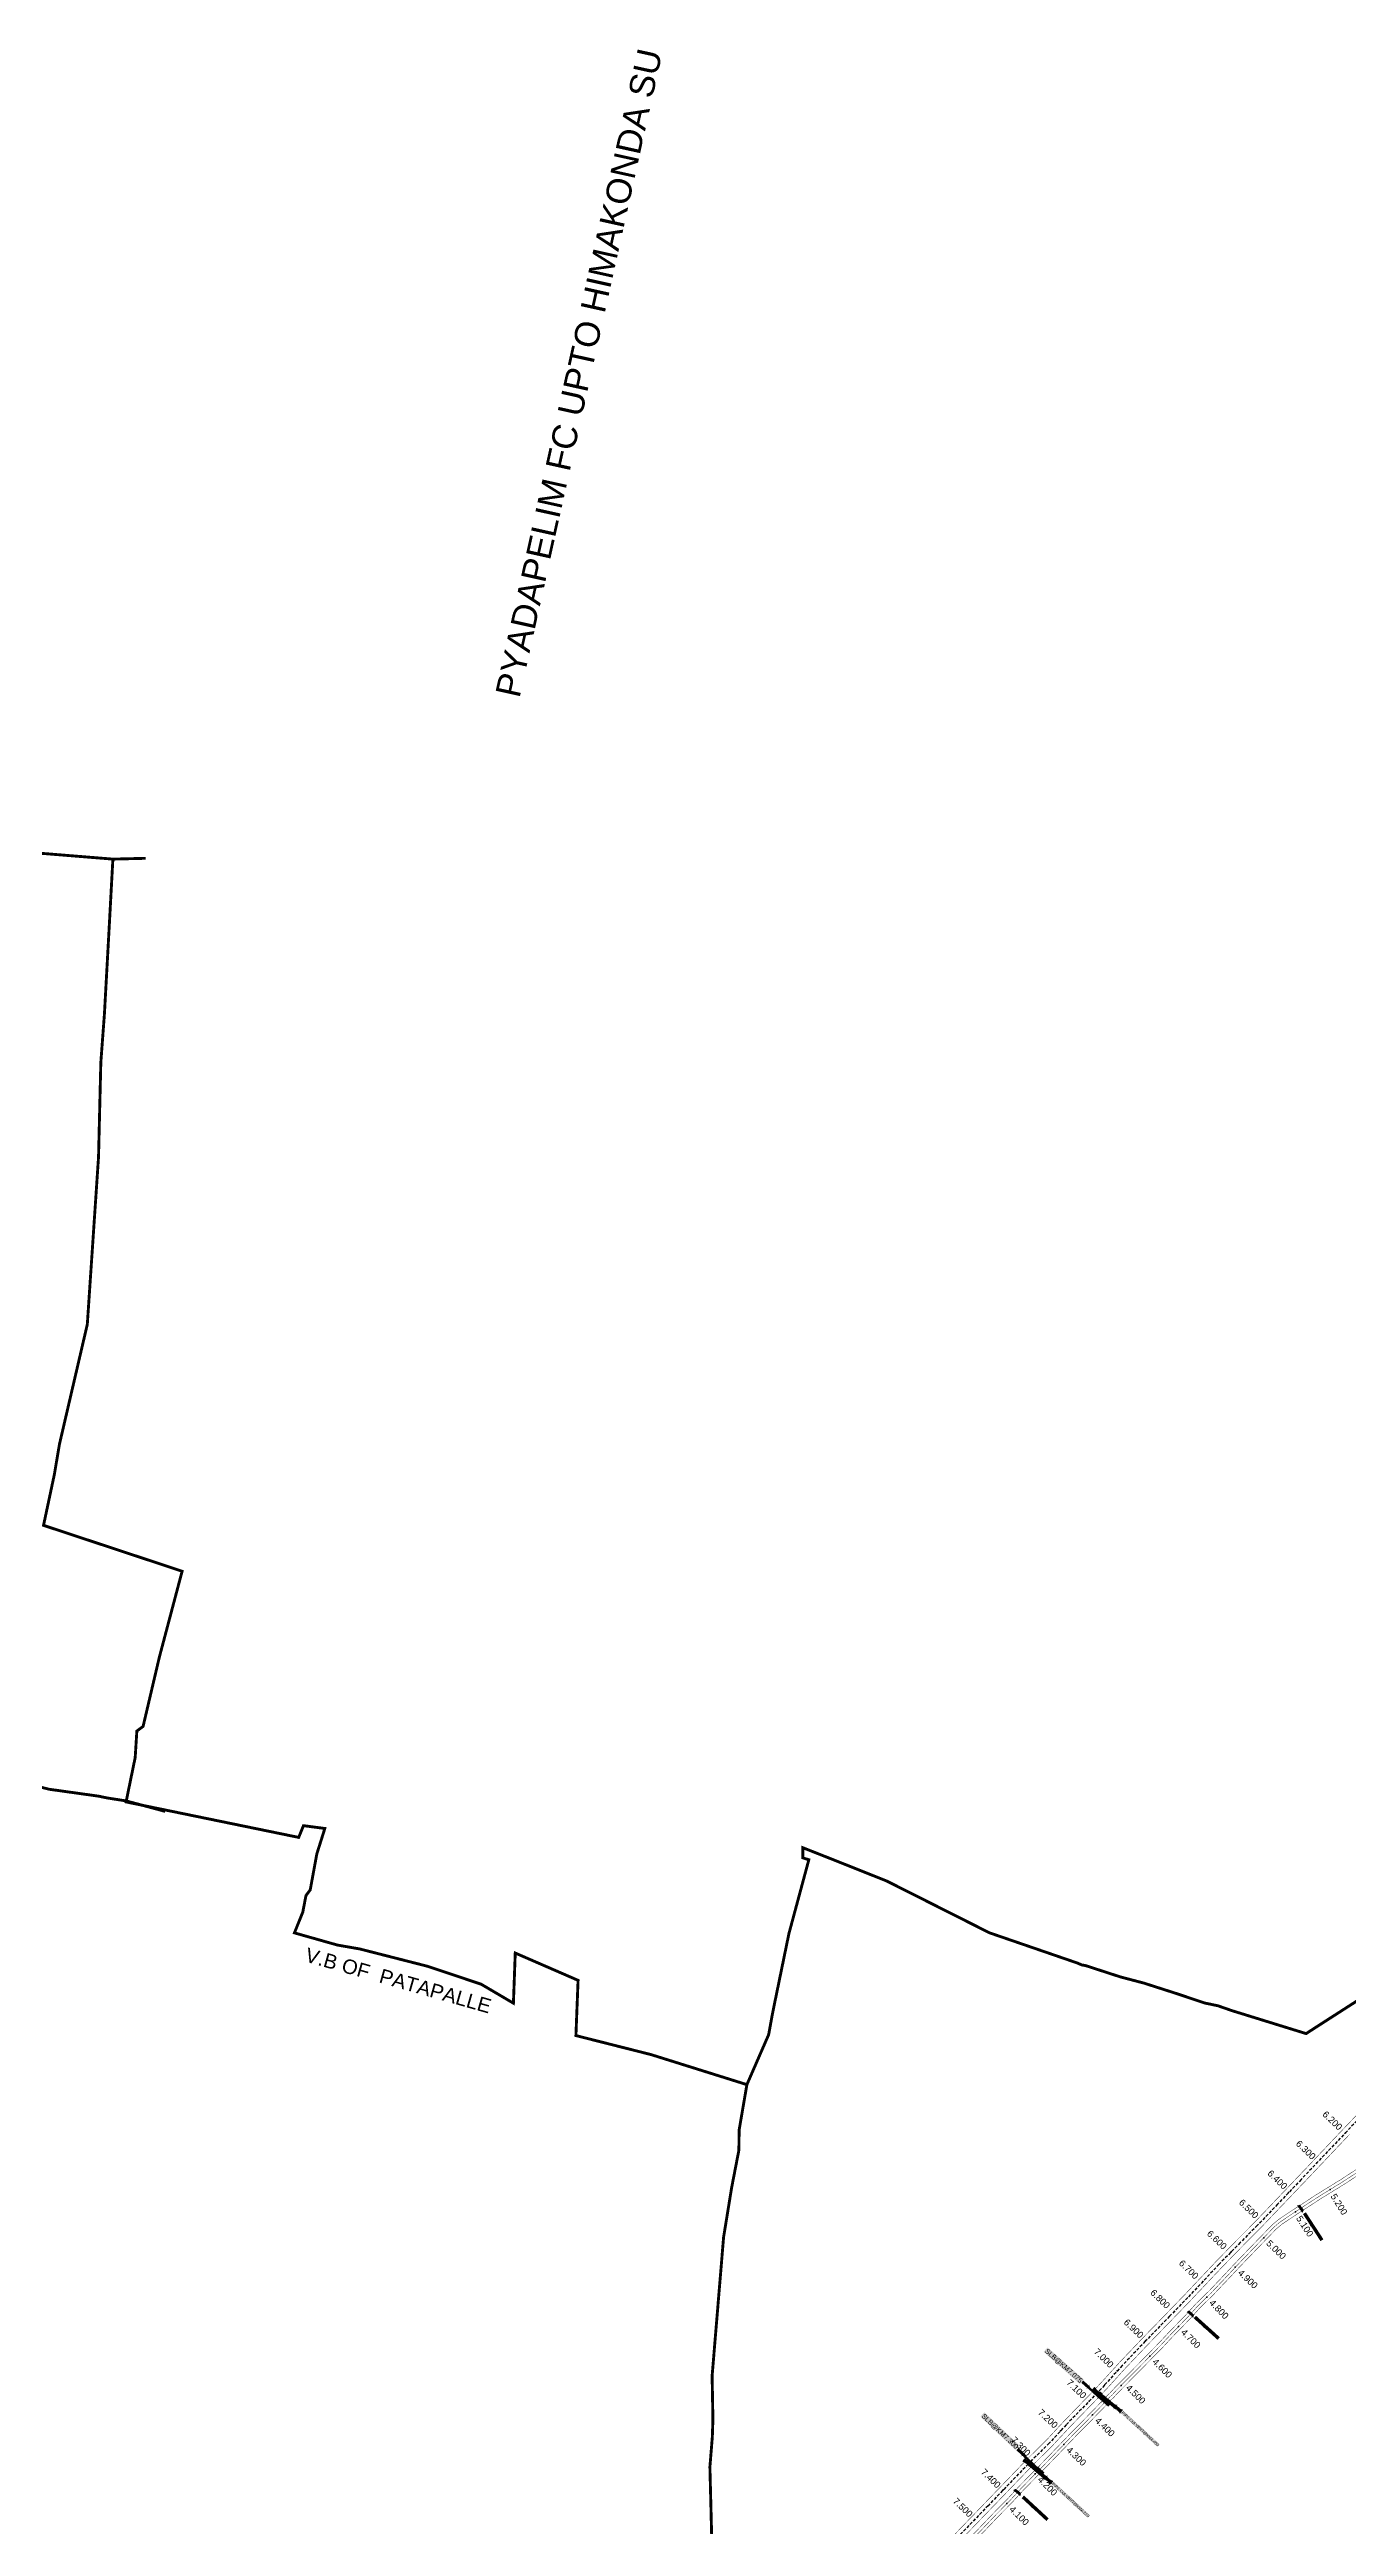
# Model space of a CAD drawing. Header units: inches. Extents: x 174104 to 230935, y 1583276 to 1631460.
# Drawn here: x 189263 to 192425, y 1622188 to 1628216 of the extents above; entities that cross this region are included whole.
import ezdxf
from ezdxf.enums import TextEntityAlignment as Align

# ---------------------------------------------------------------- set-up
doc = ezdxf.new("R2010")
doc.units = ezdxf.units.IN
doc.header["$LTSCALE"] = 15
doc.header["$MEASUREMENT"] = 0
doc.linetypes.add('ACAD_ISO02W100', pattern=[15, 12, -3])
doc.linetypes.add('HIDDEN2', pattern=[0.1875, 0.125, -0.0625])
for name, color, linetype in [('CANAL1', 7, 'Continuous'), ('CHANAGE', 1, 'Continuous'), ('CS', 134, 'Continuous'), ('FeatureAttribs', 7, 'Continuous'), ('POINT', 2, 'Continuous'), ('STRUCTURE', 5, 'Continuous'), ('text2', 7, 'Continuous'), ('VB', 72, 'Continuous'), ('VILLAGE BOUNDRY', 5, 'Continuous')]:
    doc.layers.add(name, color=color, linetype=linetype)
doc.styles.get("Standard").update_dxf_attribs({"font": 'arial.ttf'})
doc.dimstyles.get("Standard").update_dxf_attribs({"dimtxt": 0.18, "dimasz": 0.18, "dimexe": 0.18, "dimexo": 0.0625, "dimgap": 0.09, "dimtad": 0, "dimtih": 1, "dimtoh": 1, "dimdec": 4, "dimzin": 0, "dimdsep": 46, "dimtxsty": 'Standard', "dimcen": 0.09, "dimadec": 0, "dimazin": 0, "dimtfac": 1, "dimtdec": 4, "dimtofl": 0, "dimtmove": 0, "dimatfit": 3, "dimfxl": 1, "dimtolj": 1, "dimtzin": 0, "dimarcsym": 0})

# ---------------------------------------------------------------- blocks, each defined once
blk = doc.blocks.new('DROP')
h = blk.add_hatch()
h.set_pattern_fill('ANSI31', color=1, scale=10, angle=45)
h.set_pattern_definition([(90, (-324.4107, -25.7687), (-1.25, 0), [])])
h.paths.add_polyline_path([(-9.9, -4.3), (-13.8, 4.1), (13.8, 4.1), (10.2, -4.3)])
at = {"layer": 'STRUCTURE', "color": 5, "const_width": 0.49}
blk.add_lwpolyline([(-9.9, -4.3), (-13.8, 4.1), (13.8, 4.1), (10.2, -4.3), (-9.9, -4.3)], dxfattribs=at)
at = {"layer": 'STRUCTURE', "color": 5}
blk.add_circle((0, 0), 1.33, dxfattribs=at)
blk = doc.blocks.new('FEATURE')
at = {"layer": 'FeatureAttribs'}
blk.add_attdef('NAME', (0, 0), '', height=1, dxfattribs=at)
blk = doc.blocks.new('PIPE C')
at = {"layer": 'STRUCTURE'}
h = blk.add_hatch(dxfattribs=at)
h.set_pattern_fill('DASH', color=256, scale=5.6, angle=-90, style=0)
h.set_pattern_definition([(270, (-1194663.9188, 538833.8274), (0.7, -0.7), [0.7, -0.7])])
edge = h.paths.add_edge_path()
edge.add_spline(control_points=[(4.6, -44.2), (4.4, -43.9), (3.7, -42.8), (3.2, -40.8), (2.9, -38.1), (2.3, -34.2), (2.9, -29), (3.8, -25), (4.2, -23.1)], knot_values=[0, 0, 0, 0, 1.613557, 5.24513, 8.624976, 13.470124, 22.190216, 30.746377, 30.746377, 30.746377, 30.746377], degree=3, periodic=0)
edge.add_line((4.2, -23.1), (2.8, -21))
edge.add_line((2.8, -21), (2.8, 21))
edge.add_line((2.8, 21), (4.2, 23.1))
edge.add_spline(control_points=[(4.2, 23.1), (3.7, 25), (2.7, 28.9), (2, 34.1), (2.4, 38), (2.7, 40.8), (3.1, 42.8), (3.8, 43.8), (4, 44.2)], knot_values=[0, 0, 0, 0, 8.556161, 17.276253, 22.121402, 25.501247, 29.13282, 30.746377, 30.746377, 30.746377, 30.746377], degree=3, periodic=0)
edge.add_line((4, 44.2), (-4.6, 44.2))
edge.add_spline(control_points=[(-4.6, 44.2), (-4.4, 43.9), (-3.7, 42.8), (-3.2, 40.8), (-2.9, 38.1), (-2.3, 34.2), (-2.9, 29), (-3.8, 25), (-4.2, 23.1)], knot_values=[0, 0, 0, 0, 1.613557, 5.24513, 8.624976, 13.470124, 22.190216, 30.746377, 30.746377, 30.746377, 30.746377], degree=3, periodic=0)
edge.add_line((-4.2, 23.1), (-2.8, 21))
edge.add_line((-2.8, 21), (-2.8, -21))
edge.add_line((-2.8, -21), (-4.2, -23.1))
edge.add_spline(control_points=[(-4.2, -23.1), (-3.7, -25), (-2.7, -28.9), (-2, -34.1), (-2.4, -38), (-2.7, -40.8), (-3.1, -42.8), (-3.8, -43.8), (-4, -44.2)], knot_values=[0, 0, 0, 0, 8.556161, 17.276253, 22.121402, 25.501247, 29.13282, 30.746377, 30.746377, 30.746377, 30.746377], degree=3, periodic=0)
edge.add_line((-4, -44.2), (4.6, -44.2))
blk.add_circle((0, 0), 0.657)
at = {"layer": 'STRUCTURE', "const_width": 0.44}
for points in [[(-8.4, 25.2), (-5.6, 25.2), (-2.8, 21), (-2.8, -21), (-5.6, -25.2), (-8.4, -25.2)], [(8.4, 25.2), (5.6, 25.2), (2.8, 21), (2.8, -21), (5.6, -25.2), (8.4, -25.2)]]:
    blk.add_lwpolyline(points, dxfattribs=at)
at = {"layer": 'STRUCTURE', "color": 3}
for points in [[(-2.8, 21), (-2.8, -21)], [(-2.8, 21), (-2.8, -21)], [(2.8, 21), (2.8, -21)]]:
    blk.add_lwpolyline(points, dxfattribs=at)
at = {"layer": 'STRUCTURE'}
for points in [[(-4.6, 44.2), (-4, 43.2), (-3.3, 40.8), (-2.9, 38.4), (-2.5, 35.1), (-3, 29), (-4.2, 23.1)], [(4, 44.2), (3.4, 43.2), (2.8, 40.7), (2.5, 38.4), (2.2, 35), (2.8, 28.9), (4.2, 23.1)], [(-4, -44.2), (-3.4, -43.2), (-2.8, -40.7), (-2.5, -38.4), (-2.2, -35), (-2.8, -28.9), (-4.2, -23.1)], [(4.6, -44.2), (4, -43.2), (3.3, -40.8), (2.9, -38.4), (2.5, -35.1), (3, -29), (4.2, -23.1)]]:
    blk.add_spline(points, degree=3, dxfattribs=at)
at = {"layer": 'STRUCTURE', "color": 0}
for points in [[(-0.2, 44.3), (-0.2, 28.7)], [(0, -23.2), (0, -38.9)]]:
    blk.add_leader(points, dimstyle='Standard', override={"dimscale": 0.062085, "dimtxt": 50, "dimasz": 100, "dimgap": 0.09, "dimtad": 0, "dimzin": 2}, dxfattribs=at)
blk = doc.blocks.new('SLB')
at = {"layer": 'STRUCTURE'}
h = blk.add_hatch(dxfattribs=at)
h.set_pattern_fill('DOTS', color=6, scale=20, angle=320.37225, style=0)
h.set_pattern_definition([(320.372247934, (-159.4327, -72.9564), (1.2786241598, 0.5641323054), [0, -1.25])])
h.paths.add_polyline_path([(769699.5, 1706871.1), (769699.5, 1706861.1), (769729.1, 1706861.1), (769732.1, 1706863.1), (769792.1, 1706863.1), (769795.1, 1706861.1), (769824.7, 1706861.1), (769824.7, 1706871.1), (769795.1, 1706871.1), (769792.1, 1706869.1), (769732.1, 1706869.1), (769729.1, 1706871.1)])
at = {"layer": 'STRUCTURE', "color": 6, "linetype": 'ACAD_ISO02W100', "ltscale": 0.5, "const_width": 0.5}
for points in [[(769699.5, 1706871.1), (769729.1, 1706871.1)], [(769699.5, 1706861.1), (769729.1, 1706861.1)], [(769795.1, 1706871.1), (769824.7, 1706871.1)], [(769795.1, 1706861.1), (769824.7, 1706861.1)]]:
    blk.add_lwpolyline(points, dxfattribs=at)
at = {"layer": 'STRUCTURE', "color": 6, "const_width": 0.628}
for points in [[(769726.1, 1706877.1), (769726.1, 1706873.1), (769732.1, 1706869.1), (769792.1, 1706869.1), (769798.1, 1706873.1), (769798.1, 1706877.1)], [(769726.1, 1706855.1), (769726.1, 1706859.1), (769732.1, 1706863.1), (769792.1, 1706863.1), (769798.1, 1706859.1), (769798.1, 1706855.1)]]:
    blk.add_lwpolyline(points, dxfattribs=at)
at = {"layer": 'STRUCTURE', "color": 6}
blk.add_lwpolyline([(769732.1, 1706863.1), (769792.1, 1706863.1)], dxfattribs=at)
blk.add_lwpolyline([(769732.1, 1706863.1), (769792.1, 1706863.1)], dxfattribs=at)
at = {"layer": 'STRUCTURE', "color": 0}
blk.add_circle((769762.1, 1706866.1), 1.24, dxfattribs=at)
for points in [[(769703.8, 1706866), (769726.7, 1706866)], [(769818.6, 1706865.8), (769795.7, 1706865.8)]]:
    blk.add_leader(points, dimstyle='Standard', override={"dimasz": 10, "dimgap": 0.09, "dimtad": 0}, dxfattribs=at)

msp = doc.modelspace()

# ---------------------------------------------------------------- linework, layer by layer
at = {"layer": 'CANAL1', "color": 200, "const_width": 1}
for points in [[(192493.18137, 1623238.961), (192413.57521, 1623155.96879), (192302.75645, 1623039.08914), (192245.54628, 1622979.16158), (192196.11987, 1622927.3382), (192154.66792, 1622885.73252), (192102.91135, 1622832.6546), (192026.57182, 1622751.77647), (191982.52289, 1622706.14783), (191923.39354, 1622645.26068), (191867.23108, 1622586.21186), (191823.99549, 1622538.58215), (191807.11625, 1622520.64145), (191730.66993, 1622441.71883), (191689.59377, 1622397.47201), (191646.39194, 1622354.87488), (191540.87222, 1622245.26894), (191384.82571, 1622083.58391)], [(192428.04881, 1623142.16595), (192317.24636, 1623025.30352), (192260.01259, 1622965.35123), (192210.44216, 1622913.37684), (192168.9121, 1622871.69276), (192117.34409, 1622818.80821), (192041.03896, 1622737.96653), (191996.89129, 1622692.23562), (191937.81374, 1622631.40179), (191881.88337, 1622572.59699), (191838.68426, 1622525.00747), (191821.58311, 1622506.83091), (191745.18319, 1622427.95619), (191703.95061, 1622383.54088), (191660.61949, 1622340.81627), (191555.27172, 1622231.38894), (191399.20638, 1622069.68439)], [(191510.45724, 1622167.01432), (191562.5739, 1622221.61112), (191595.48825, 1622255.04194), (191626.0434, 1622288.13081), (191651.9669, 1622314.59228), (191665.5244, 1622328.18904), (191672.43812, 1622335.24124), (191701.28537, 1622364.86345), (191752.26238, 1622418.24494), (191777.91655, 1622443.92573), (191824.52988, 1622491.90568), (191837.28617, 1622505.68294), (191843.87009, 1622511.69074), (191854.76394, 1622523.52952), (191912.58115, 1622582.0558), (191965.68964, 1622636.19553), (191986.2792, 1622658.47302), (192029.81345, 1622703.14283), (192053.46964, 1622729.37279), (192086.5273, 1622761.64489), (192123.82225, 1622801.01756), (192156.06852, 1622835.40228), (192239.68392, 1622921.91734), (192254.48831, 1622934.32275), (192285.18772, 1622954.92895), (192348.2379, 1622995.98322), (192408.4407, 1623033.12445), (192531.23198, 1623113.41511)], [(191520.54861, 1622157.31035), (191572.62604, 1622211.86606), (191605.6217, 1622245.37946), (191636.18865, 1622278.48112), (191661.92431, 1622304.75084), (191675.48006, 1622318.34585), (191682.45164, 1622325.45707), (191711.36297, 1622355.14508), (191762.27841, 1622408.4621), (191787.89008, 1622434.10035), (191834.68848, 1622482.2708), (191847.1584, 1622495.73876), (191853.75829, 1622501.76114), (191864.89799, 1622513.86709), (191922.55811, 1622572.23436), (191975.82966, 1622626.5403), (191996.4347, 1622648.83455), (192040.02853, 1622693.56549), (192063.56792, 1622719.66594), (192096.50301, 1622751.81838), (192134.01031, 1622791.41524), (192166.20845, 1622825.74863), (192249.23951, 1622911.65909), (192262.90921, 1622923.11367), (192292.90893, 1622943.25023), (192355.734, 1622984.15792), (192415.94826, 1623021.30622), (192538.94806, 1623101.73322)]]:
    msp.add_lwpolyline(points, dxfattribs=at)
at = {"layer": 'CANAL1', "color": 1, "linetype": 'HIDDEN2', "ltscale": 4}
msp.add_lwpolyline([(192500.3817, 1623232.02156), (192420.81201, 1623149.06737), (192310.00141, 1623032.19633), (192252.77944, 1622972.2564), (192203.28101, 1622920.35752), (192161.79001, 1622878.71264), (192110.12772, 1622825.7314), (192033.80539, 1622744.8715), (191989.70709, 1622699.19173), (191930.60364, 1622638.33123), (191874.55722, 1622579.40442), (191831.33987, 1622531.79481), (191814.34968, 1622513.73618), (191737.92656, 1622434.83751), (191696.77219, 1622390.50645), (191653.50571, 1622347.84558), (191548.07197, 1622238.32894), (191392.01604, 1622076.63415)], dxfattribs=at)
at = {"layer": 'CANAL1', "color": 1, "linetype": 'HIDDEN2', "ltscale": 4, "const_width": 1}
msp.add_lwpolyline([(191515.50293, 1622162.16233), (191567.59997, 1622216.73859), (191600.55497, 1622250.2107), (191631.11603, 1622283.30597), (191656.9456, 1622309.67156), (191670.50223, 1622323.26745), (191677.44488, 1622330.34916), (191706.32417, 1622360.00426), (191757.27039, 1622413.35352), (191782.90332, 1622439.01304), (191829.60918, 1622487.08824), (191842.22229, 1622500.71085), (191848.81419, 1622506.72594), (191859.83097, 1622518.6983), (191917.56963, 1622577.14508), (191970.75965, 1622631.36792), (191991.35695, 1622653.65378), (192034.92099, 1622698.35416), (192058.51878, 1622724.51937), (192091.51515, 1622756.73163), (192128.91628, 1622796.2164), (192161.13848, 1622830.57545), (192244.46172, 1622916.78822), (192258.69876, 1622928.71821), (192289.04832, 1622949.08959), (192351.98595, 1622990.07057), (192412.19448, 1623027.21533), (192535.09002, 1623107.57417)], dxfattribs=at)
at = {"layer": 'CS', "color": 3}
for p in [(192380.31943, 1623007.55049), (192296.08381, 1622953.67065), (192219.11167, 1622890.55906), (192149.79687, 1622818.48171), (192080.71807, 1622746.19113), (192011.37113, 1622674.19002), (191942.064, 1622602.11507), (191871.87334, 1622530.88837), (191802.35944, 1622459.03959), (191732.53931, 1622387.45592), (191662.92535, 1622315.66862), (191593.83794, 1622243.38827)]:
    msp.add_point(p, dxfattribs=at)
at = {"layer": 'POINT'}
for p in [(192310, 1622960, 94), (192042, 1622705, 93), (191810, 1622511, 17), (191838, 1622495, 92), (191651, 1622346, 18), (191669, 1622322, 91), (191625, 1622267, 90)]:
    msp.add_point(p, dxfattribs=at)
at = {"layer": 'text2', "color": 3}
for p in [(192417.56531, 1623145.64311), (192348.55185, 1623072.85517), (192279.42876, 1623000.17153), (192210.18816, 1622927.59964), (192139.79141, 1622856.15241), (192070.44334, 1622783.68768), (192001.21195, 1622711.10918), (191931.36777, 1622639.11807), (191862.5372, 1622566.16278), (191794.10783, 1622492.83865), (191724.62222, 1622420.50621), (191654.49641, 1622348.82241), (191584.90459, 1622276.58789), (191515.29613, 1622204.36878)]:
    msp.add_point(p, dxfattribs=at)
at = {"layer": 'VILLAGE BOUNDRY', "linetype": 'HIDDEN2', "ltscale": 20, "const_width": 7}
for points in [[(189222.58898, 1626261.54688), (189417.51222, 1626245.77318), (189497.53946, 1626247.76274), (189417.51222, 1626245.77318), (189408.9694, 1626087.79656), (189396.96913, 1625869.49098), (189388.17217, 1625750.76115), (189384.24344, 1625588.87425), (189382.59116, 1625520.79051), (189355.25778, 1625113.34138), (189287.47227, 1624821.76867), (189275.08409, 1624748.27694), (189248.68929, 1624624.27249), (189586.07583, 1624512.62547), (189530.57542, 1624303.21318), (189491.06209, 1624134.89959), (189475.86948, 1624123.56788), (189471.81271, 1624059.20066), (189450.10042, 1623953.53317), (189544.75069, 1623928.0927), (189450.10042, 1623953.53317), (189403.68699, 1623960.80415), (189382.84411, 1623965.13006), (189336.01036, 1623971.67817), (189308.53615, 1623975.51951), (189286.7063, 1623978.57167), (189262.92548, 1623981.89662), (189242.7165, 1623986.9152)], [(189450.10042, 1623953.53317), (189449.60663, 1623951.13007), (189869.8428, 1623864.78099), (189881.4206, 1623893.36326), (189933.47994, 1623886.54434), (189913.98425, 1623824.75402), (189901.14473, 1623754.76151), (189897.92396, 1623737.204), (189887.49253, 1623723.16483), (189879.79495, 1623682.8641), (189859.44318, 1623632.42377), (189964.07746, 1623602.77648), (190018.8074, 1623593.21464), (190184.32471, 1623550.88153), (190314.23269, 1623507.34443), (190392.49502, 1623461.26698), (190396.98695, 1623583.34876), (190549.9111, 1623516.89), (190544.64365, 1623382.48173), (190727.67082, 1623336.13799), (190960.8257, 1623263.05844), (190942.00273, 1623152.88138), (190941.31218, 1623103.29174), (190923.77422, 1623012.74184), (190904.12168, 1622891.7307), (190894.73816, 1622778.32083), (190884.22264, 1622651.22961), (190876.17967, 1622554.02175), (190878.12454, 1622448.51833), (190876.71232, 1622405.60806), (190870.79047, 1622332.48577), (190874.52922, 1622186.43257), (190878.08462, 1622047.54153)], [(192473.20656, 1623484.41273), (192354.23907, 1623408.01294), (192322.05905, 1623387.27553), (192141.95876, 1623443.01494), (192107.34611, 1623455.04589), (192075.44228, 1623461.66292), (192007.90944, 1623484.30695), (191927.18487, 1623510.19339), (191869.95476, 1623525.24365), (191785.29687, 1623552.80559), (191775.68651, 1623554.50038), (191765.32237, 1623559.01984), (191551.31136, 1623632.59806), (191301.55373, 1623758.48588), (191172.91377, 1623809.79068), (191097.13507, 1623839.65904), (191097.13507, 1623839.65904), (191097.1719, 1623814.98713), (191111.60379, 1623810.38436), (191063.10959, 1623630.53597), (191029.81758, 1623468.71388), (191021.80939, 1623428.70021), (191013.80116, 1623384.68517), (190960.8257, 1623263.05844)]]:
    msp.add_lwpolyline(points, dxfattribs=at)

# ---------------------------------------------------------------- block references
for p, xscale, yscale, zscale, rotation in [((192309.27163, 1622962.25772), 0.7, 0.7, 0.7, 126.1647310626998), ((192041.49884, 1622705.64768), 0.7, 0.7, 0.7, 137.914324265039), ((191620.06286, 1622271.31158), 0.6999999999999998, 0.6999999999999998, 0.6999999999999998, 140.8765554302936)]:
    msp.add_blockref('DROP', p, dxfattribs=dict(xscale=xscale, yscale=yscale, zscale=zscale, rotation=rotation))
at = {"layer": 'CHANAGE', "color": 3}
for p, rotation in [((191838, 1622495, 92), 50.40318435651201), ((191669, 1622322, 91), 49.92347318489912)]:
    msp.add_blockref('PIPE C', p, dxfattribs=dict(at, rotation=rotation))
at = {"layer": 'FeatureAttribs'}
ref = msp.add_blockref('FEATURE', (190407.0968, 1626635.746), dxfattribs=dict(at, rotation=77.51871759048954))
ref.add_attrib('NAME', 'PYADAPELIM FC UPTO HIMAKONDA SU', (190407.0968, 1626635.746), dxfattribs={"height": 60.54497, "rotation": 77.518717583})
at = {"layer": 'STRUCTURE', "color": 0}
for p, xscale, yscale, zscale, rotation in [((-1004449.17202, 1086910.88609, 17), 0.7, 0.7, 0.7, 318.3938664803525), ((-1021867.58796, 1127092.39715, 18), 0.6999999999999996, 0.6999999999999996, 0.6999999999999996, 316.4754582874889)]:
    msp.add_blockref('SLB', p, dxfattribs=dict(at, xscale=xscale, yscale=yscale, zscale=zscale, rotation=rotation))

# ---------------------------------------------------------------- texts
at = {"layer": 'CHANAGE'}
for s, rotation, p in [('6.200', 316.524740563, (192406.47864, 1623156.31389)), ('6.300', 316.328924815, (192341.57549, 1623084.82154)), ('6.400', 316.356157338, (192272.53358, 1623012.47138)), ('6.500', 315.722126992, (192202.6143, 1622941.20159)), ('6.600', 316.653568071, (192125.33847, 1622866.04336)), ('6.700', 316.009183717, (192056.59293, 1622793.63935)), ('6.800', 315.839119366, (191987.03373, 1622721.85364)), ('6.900', 316.435114619, (191922.65837, 1622650.03422)), ('7.000', 315.913115758, (191849.75376, 1622577.9491)), ('7.100', 315.913115299, (191783.26369, 1622502.91529)), ('7.200', 317.128167354, (191714.17675, 1622431.00763)), ('7.300', 314.596189944, (191647.48969, 1622362.69816)), ('7.400', 316.088180848, (191574.74954, 1622285.15836)), ('7.500', 316.016672875, (191506.64326, 1622214.48842))]:
    msp.add_text(s, height=16, rotation=rotation, dxfattribs=at).set_placement(p, align=Align.MIDDLE_RIGHT)
for s, rotation, p in [('5.200', 301.671893322, (192387.67019, 1622995.63553)), ('5.100', 303.069620224, (192303.72301, 1622941.93853)), ('5.000', 315.976441137, (192229.17842, 1622880.82971)), ('4.900', 316.838208796, (192160.00882, 1622808.90485)), ('4.800', 314.311076812, (192090.49782, 1622736.17332)), ('4.700', 315.737604073, (192021.39725, 1622664.41879)), ('4.600', 315.550906104, (191952.05822, 1622592.31122)), ('4.500', 315.349193244, (191887.62604, 1622529.25195)), ('4.400', 315.827719912, (191812.40091, 1622449.28413)), ('4.300', 316.319900427, (191742.66421, 1622377.78709)), ('4.200', 315.08284879, (191672.83915, 1622305.78345)), ('4.100', 315.446017859, (191603.8142, 1622233.56614))]:
    msp.add_text(s, height=16, rotation=rotation, dxfattribs=at).set_placement(p, align=Align.MIDDLE_LEFT)
at = {"layer": 'STRUCTURE', "color": 5, "attachment_point": 1, "bg_fill": 1, "box_fill_scale": 1.1, "bg_fill_color": 7, "bg_fill_true_color": 16777215, "bg_fill_transparency": 0}
for s, insert, char_height, width, rotation in [('DROP@KM5.110', (192321.2576, 1622951.44666), 7, 76.9219782, 303.069619009), ('DROP@KM4.745', (192054.00379, 1622699.68934), 7, 76.9983765, 317.953426173), ('SLB@KM7.075', (191692.91146, 1622621.82551, 17), 12, 115.2496044, 318.39386648), ('SLB@KM7.300', (191539.1789, 1622463.71632, 18), 12, 115.1186357, 316.475458287), ('PIPE CULVERT@KM4.450', (191877.02429, 1622468.49663), 7, 119.3135198, 317.27978737), ('DROP@KM4.140', (191635.46397, 1622261.92438), 7, 80.5584493, 317.27978737), ('PIPE CULVERT@KM4.210', (191707.46118, 1622295.69369), 7, 119.3135198, 317.27978737)]:
    msp.add_mtext(s, dxfattribs=dict(at, insert=insert, char_height=char_height, width=width, rotation=rotation))
at = {"layer": 'VB', "color": 1}
msp.add_text('V.B OF  PATAPALLE', height=35, rotation=344.180341677, dxfattribs=at).set_placement((189887.57718, 1623580.21869), align=Align.MIDDLE_LEFT)

doc.saveas('drawing.dxf')
